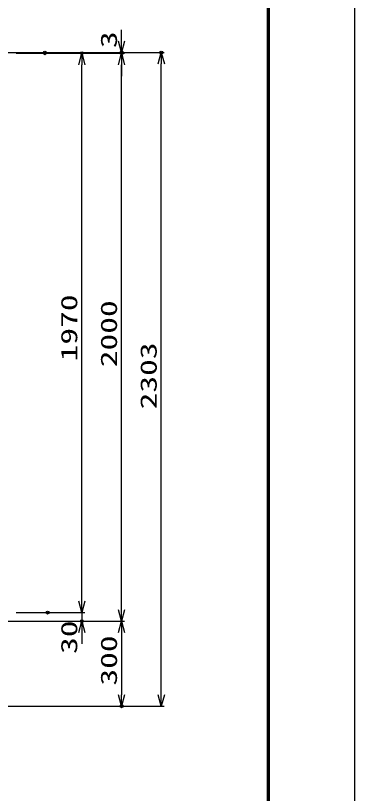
# Model space of a CAD drawing. Units: millimetres, scale not verified. Extents: x -4455 to 4455, y -3150 to 3150.
# Drawn here: x 3261 to 4455, y -1721 to 1019 of the extents above; entities that cross this region are included whole.
import ezdxf
from ezdxf.enums import TextEntityAlignment as Align

# ---------------------------------------------------------------- set-up
doc = ezdxf.new("R2010")
doc.units = ezdxf.units.MM
doc.header["$LTSCALE"] = 20
doc.header["$PDMODE"] = 32
doc.header["$PDSIZE"] = 10
doc.linetypes.add('USER2', pattern=[0.375, 0.25, -0.125])
doc.layers.add('0-1_寸法線', color=4, linetype='Continuous', lineweight=25)
doc.layers.add('0-2_0', color=3, linetype='USER2', lineweight=25)
doc.layers.add('0-3_DEFPOINTS', color=7, linetype='Continuous')
doc.styles.add('ＭＳ ゴシック', font='')
doc.styles.get('ＭＳ ゴシック').set_extended_font_data('MS Gothic')

# ---------------------------------------------------------------- blocks, each defined once
blk = doc.blocks.new('_Open30')
at = {"layer": '0-2_0', "color": 4, "linetype": 'Continuous'}
blk.add_line((0, 0), (-20, 0), dxfattribs=at)
blk.add_lwpolyline([(-20, 5.36), (0, 0), (-20, -5.36)], dxfattribs=at)

msp = doc.modelspace()

# ---------------------------------------------------------------- linework, layer by layer
at = {"layer": '0-1_寸法線'}
for p, q in [((3634.32, 929.37), (3634.32, 969.37)), ((2784.85, 889.37), (3644.32, 889.37)), ((3263.1, 886.37), (3504.32, 886.37)), ((3373.67, 889.37), (3784.32, 889.37)), ((3373.67, 886.37), (3644.32, 886.37)), ((3373.67, 886.37), (3644.32, 886.37)), ((3634.32, 886.37), (3634.32, 889.37)), ((3494.32, -1043.63), (3494.32, 846.37)), ((3634.32, -1073.63), (3634.32, 846.37)), ((3634.32, 846.37), (3634.32, 806.37)), ((3774.32, -1373.63), (3774.32, 849.37)), ((3263.1, -1083.63), (3504.32, -1083.63)), ((2903.05, -1113.63), (3644.32, -1113.63)), ((2903.05, -1113.63), (3644.32, -1113.63)), ((3634.32, -1153.63), (3634.32, -1373.63)), ((2783.35, -1413.63), (3784.32, -1413.63)), ((2783.35, -1413.63), (3644.32, -1413.63))]:
    msp.add_line(p, q, dxfattribs=at)
at = {"layer": '0-2_0', "color": 4, "linetype": 'Continuous'}
for p, q in [((3494.32, -1043.63), (3494.32, -1003.63)), ((3383.67, -1083.63), (3504.32, -1083.63)), ((3494.32, -1083.63), (3494.32, -1113.63)), ((2903.05, -1113.63), (3504.32, -1113.63)), ((3494.32, -1153.63), (3494.32, -1193.63))]:
    msp.add_line(p, q, dxfattribs=at)
at = {"layer": '0-2_0', "linetype": 'Continuous'}
msp.add_lwpolyline([(-4455.1, 3149.94), (4454.9, 3149.94), (4454.9, -3150.06), (-4455.1, -3150.06)], close=True, dxfattribs=at)
at = {"layer": '0-2_0', "color": 7, "linetype": 'Continuous'}
for points in [[(-4155.1, 2962.44), (4154.9, 2962.44), (4154.9, -2962.56), (-4155.1, -2962.56)], [(-4153.22, 2960.57), (4153.03, 2960.57), (4153.03, -2960.68), (-4153.22, -2960.68)], [(-4151.35, 2958.69), (4151.15, 2958.69), (4151.15, -2958.81), (-4151.35, -2958.81)], [(-4149.47, 2956.82), (4149.28, 2956.82), (4149.28, -2956.93), (-4149.47, -2956.93)], [(-4147.6, 2954.94), (4147.4, 2954.94), (4147.4, -2955.06), (-4147.6, -2955.06)]]:
    msp.add_lwpolyline(points, close=True, dxfattribs=at)
at = {"layer": '0-3_DEFPOINTS'}
for p in [(3363.67, 889.37), (3363.67, 886.37), (3494.32, 886.37), (3634.32, 889.37), (3634.32, 886.37), (3774.32, 889.37), (3373.67, -1083.63), (3494.32, -1113.63), (3634.32, -1413.63)]:
    msp.add_point(p, dxfattribs=at)

# ---------------------------------------------------------------- block references
at = {"layer": '0-1_寸法線', "xscale": 2, "yscale": 2}
for p, rotation in [((3634.32, 889.37), 270), ((3494.32, 886.37), 90), ((3634.32, 886.37), 90), ((3634.32, 886.37), 90), ((3774.32, 889.37), 90), ((3494.32, -1083.63), 270), ((3634.32, -1113.63), 270), ((3634.32, -1113.63), 90), ((3634.32, -1413.63), 270), ((3774.32, -1413.63), 270)]:
    msp.add_blockref('_Open30', p, dxfattribs=dict(at, rotation=rotation))
at = {"layer": '0-2_0', "xscale": 2, "yscale": 2}
for p, rotation in [((3494.32, -1083.63), 270), ((3494.32, -1113.63), 90)]:
    msp.add_blockref('_Open30', p, dxfattribs=dict(at, rotation=rotation))

# ---------------------------------------------------------------- texts
at = {"layer": '0-1_寸法線', "color": 2, "style": 'ＭＳ ゴシック', "width": 1.5}
for s, p in [('3', (3635.42, 904.77)), ('1970', (3495.42, -198.63)), ('2000', (3635.42, -219.34)), ('2303', (3775.42, -367.84)), ('300', (3635.42, -1340.77))]:
    msp.add_text(s, height=57.77, rotation=90, dxfattribs=at).set_placement(p, align=Align.BOTTOM_LEFT)
at = {"layer": '0-2_0', "color": 2, "style": 'ＭＳ ゴシック', "width": 1.5}
msp.add_text('30', height=57.77, rotation=90, dxfattribs=at).set_placement((3495.42, -1229.32), align=Align.BOTTOM_LEFT)

doc.saveas('drawing.dxf')
